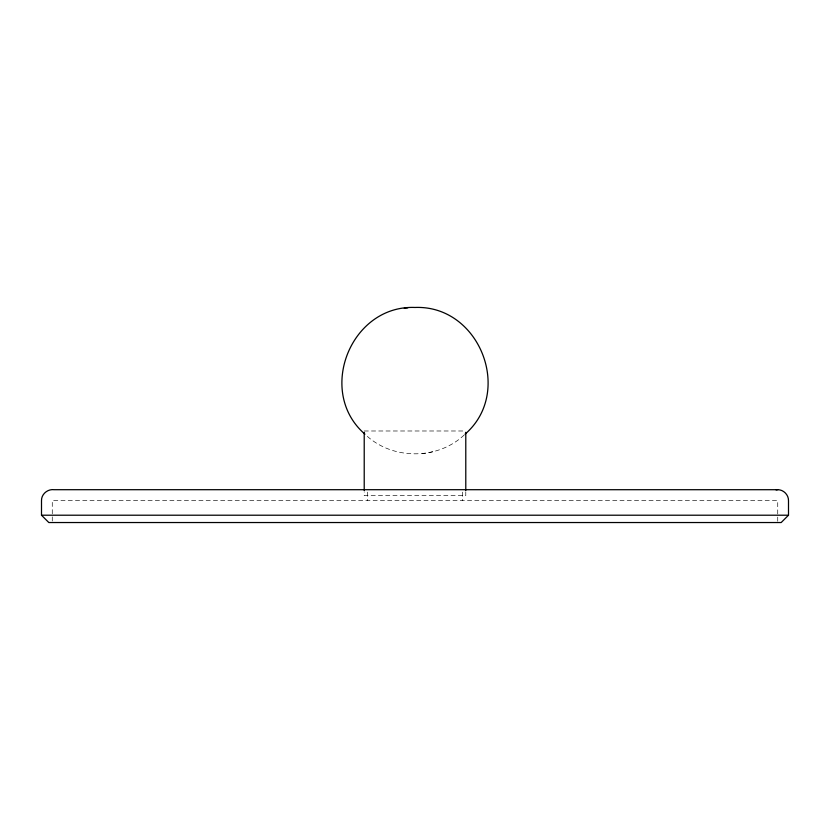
<?xml version="1.0" encoding="UTF-8"?>
<svg xmlns="http://www.w3.org/2000/svg" width="830" height="830" viewBox="0 0 830 830"><rect width="100%" height="100%" fill="white"/><g stroke="black" fill="none" stroke-linecap="round" stroke-linejoin="round"><path stroke-width="0.62" stroke-dasharray="4.15 3.11" d="M464.178 434.982C437.638 460.1 392.351 460.1 365.812 434.982M429.286 452.547L432.793 451.769M422.18 453.605L425.749 453.17M364.214 430.988L465.786 430.988M777.731 521.25L777.731 500.646L52.269 500.646L52.269 521.25M465.786 491.754L465.786 495.635L364.214 495.635L364.214 491.754M462.435 492.128L462.435 500.646M367.565 492.128L367.565 500.646"/><path stroke-width="1.25" d="M788.5 515.212L781.175 522.537L48.825 522.537L41.5 515.212L41.5 500.646C41.303 494.068 47.787 488.777 54.189 489.7L777.658 489.71C783.468 489.596 788.645 494.836 788.5 500.646L788.5 515.212L41.5 515.212M465.049 434.163C513.884 392.009 479.429 304.89 415 307.463C350.561 304.88 316.106 392.009 364.941 434.163M404.252 308.252L407.821 307.816M776.403 489.7L777.658 489.71M775.811 489.7L776.341 489.71M465.786 432.285L465.786 490.457M364.214 432.285L364.214 490.457"/></g></svg>
